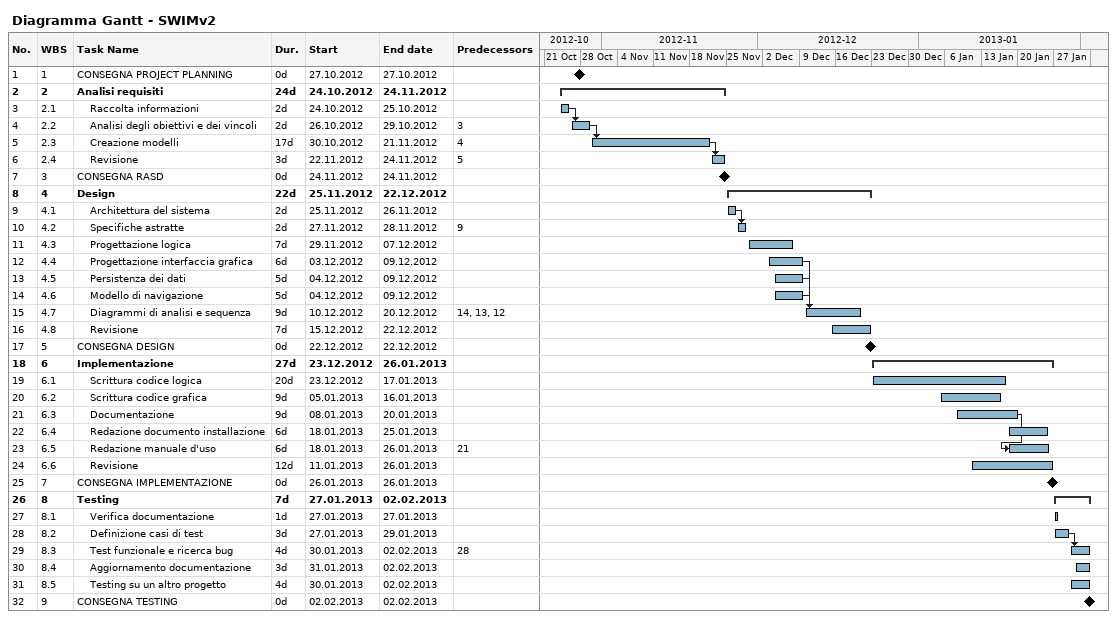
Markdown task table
Diagramma Gantt - SWIMv2

| ID | WBS | Task | Duration | Start | Finish | Predecessors |
|---|---|---|---|---|---|---|
| 1 | 1 | CONSEGNA PROJECT PLANNING | 0d | 2012-10-27 | 2012-10-27 |  |
| 2 | 2 | **Analisi requisiti** | 24d | 2012-10-24 | 2012-11-24 |  |
| 3 | 2.1 | Raccolta informazioni | 2d | 2012-10-24 | 2012-10-25 |  |
| 4 | 2.2 | Analisi degli obiettivi e dei vincoli | 2d | 2012-10-26 | 2012-10-29 | 3 |
| 5 | 2.3 | Creazione modelli | 17d | 2012-10-30 | 2012-11-21 | 4 |
| 6 | 2.4 | Revisione | 3d | 2012-11-22 | 2012-11-24 | 5 |
| 7 | 3 | CONSEGNA RASD | 0d | 2012-11-24 | 2012-11-24 |  |
| 8 | 4 | **Design** | 22d | 2012-11-25 | 2012-12-22 |  |
| 9 | 4.1 | Architettura del sistema | 2d | 2012-11-25 | 2012-11-26 |  |
| 10 | 4.2 | Specifiche astratte | 2d | 2012-11-27 | 2012-11-28 | 9 |
| 11 | 4.3 | Progettazione logica | 7d | 2012-11-29 | 2012-12-07 |  |
| 12 | 4.4 | Progettazione interfaccia grafica | 6d | 2012-12-03 | 2012-12-09 |  |
| 13 | 4.5 | Persistenza dei dati | 5d | 2012-12-04 | 2012-12-09 |  |
| 14 | 4.6 | Modello di navigazione | 5d | 2012-12-04 | 2012-12-09 |  |
| 15 | 4.7 | Diagrammi di analisi e sequenza | 9d | 2012-12-10 | 2012-12-20 | 14, 13, 12 |
| 16 | 4.8 | Revisione | 7d | 2012-12-15 | 2012-12-22 |  |
| 17 | 5 | CONSEGNA DESIGN | 0d | 2012-12-22 | 2012-12-22 |  |
| 18 | 6 | **Implementazione** | 27d | 2012-12-23 | 2013-01-26 |  |
| 19 | 6.1 | Scrittura codice logica | 20d | 2012-12-23 | 2013-01-17 |  |
| 20 | 6.2 | Scrittura codice grafica | 9d | 2013-01-05 | 2013-01-16 |  |
| 21 | 6.3 | Documentazione | 9d | 2013-01-08 | 2013-01-20 |  |
| 22 | 6.4 | Redazione documento installazione | 6d | 2013-01-18 | 2013-01-25 |  |
| 23 | 6.5 | Redazione manuale d'uso | 6d | 2013-01-18 | 2013-01-26 | 21 |
| 24 | 6.6 | Revisione | 12d | 2013-01-11 | 2013-01-26 |  |
| 25 | 7 | CONSEGNA IMPLEMENTAZIONE | 0d | 2013-01-26 | 2013-01-26 |  |
| 26 | 8 | **Testing** | 7d | 2013-01-27 | 2013-02-02 |  |
| 27 | 8.1 | Verifica documentazione | 1d | 2013-01-27 | 2013-01-27 |  |
| 28 | 8.2 | Definizione casi di test | 3d | 2013-01-27 | 2013-01-29 |  |
| 29 | 8.3 | Test funzionale e ricerca bug | 4d | 2013-01-30 | 2013-02-02 | 28 |
| 30 | 8.4 | Aggiornamento documentazione | 3d | 2013-01-31 | 2013-02-02 |  |
| 31 | 8.5 | Testing su un altro progetto | 4d | 2013-01-30 | 2013-02-02 |  |
| 32 | 9 | CONSEGNA TESTING | 0d | 2013-02-02 | 2013-02-02 |  |
